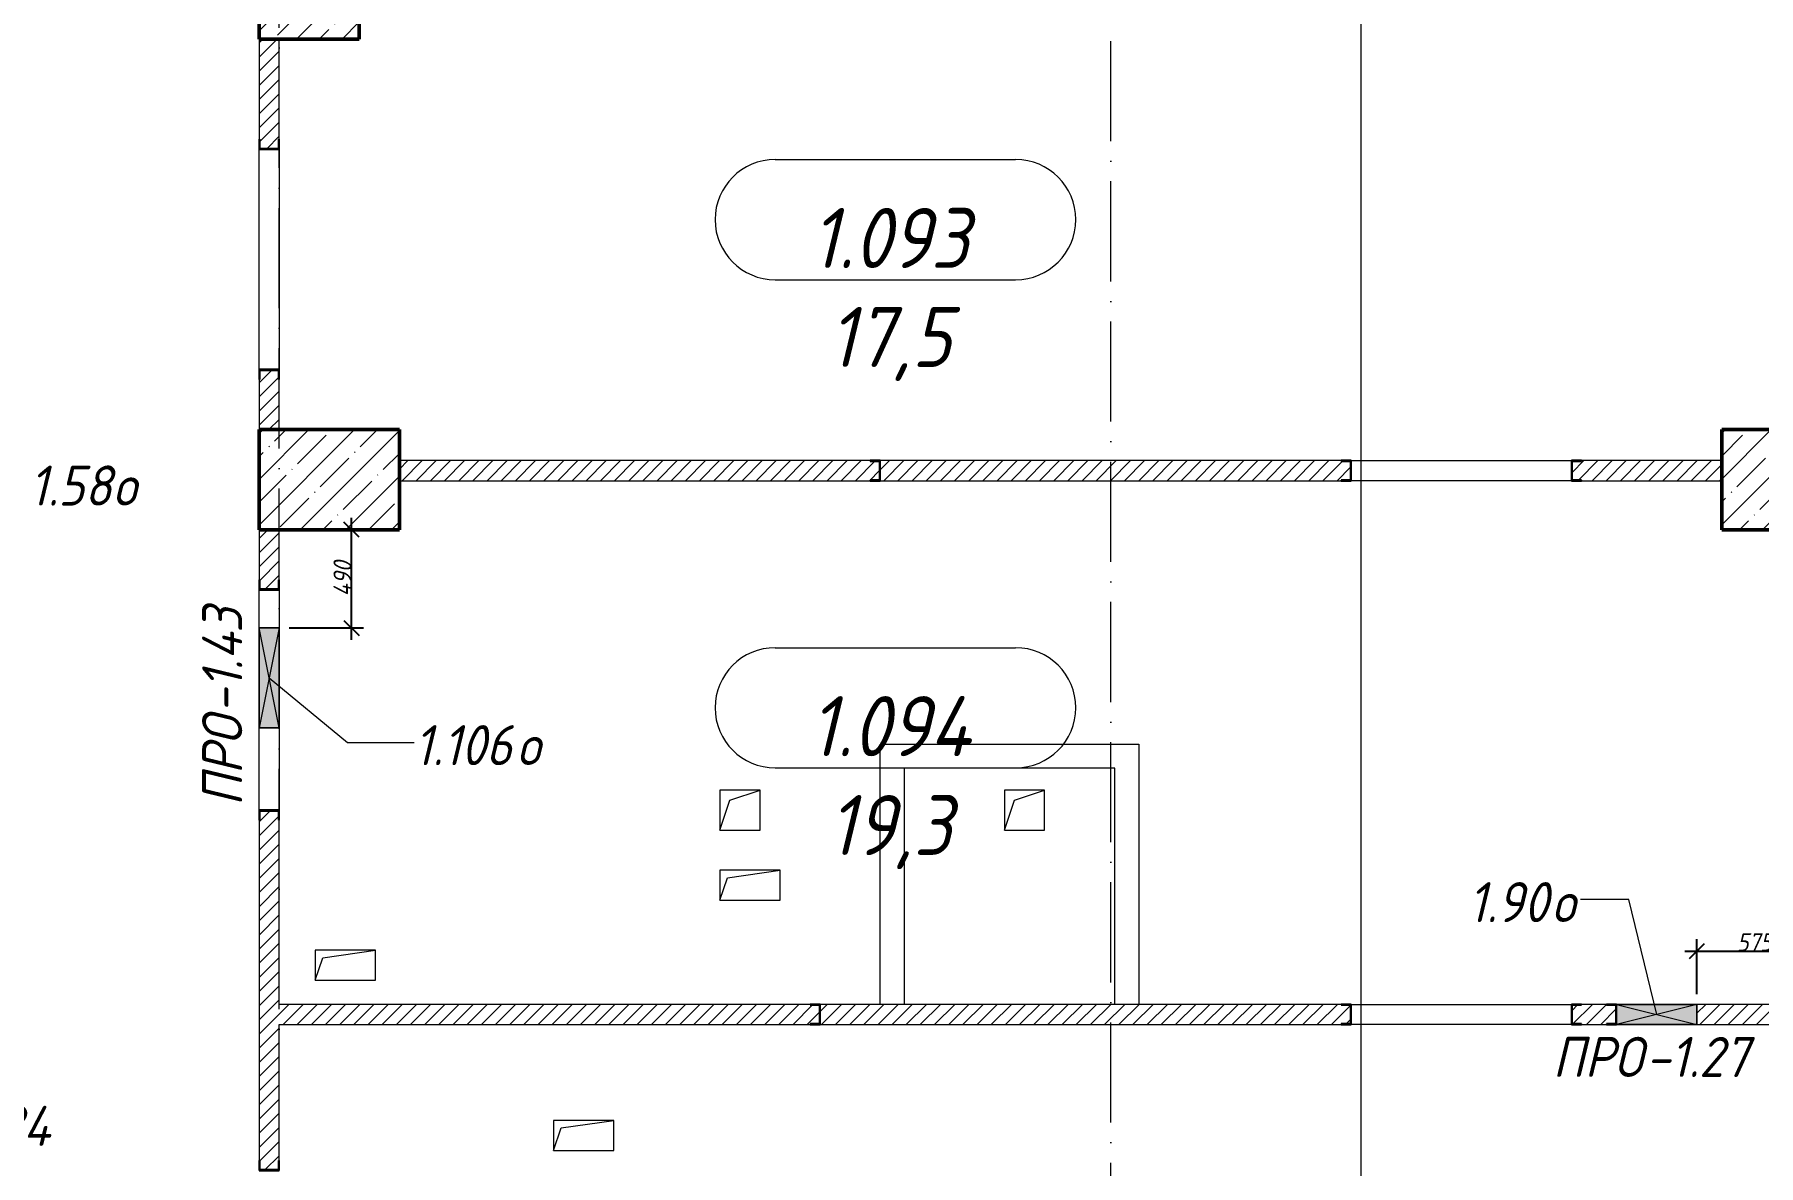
# Model space of a CAD drawing. Header units: millimetres. Extents: x -606178 to 312196, y -19338 to 632709.
# Drawn here: x -333702 to -325097, y 527700 to 533349 of the extents above; entities that cross this region are included whole.
import ezdxf

# ---------------------------------------------------------------- set-up
doc = ezdxf.new("R2010")
doc.units = ezdxf.units.MM
doc.linetypes.add('50_200_ШТРИХ_1Т_ш5_п1_п1_', pattern=[700, 500, -100, 0, -100])
for name, color, linetype, lineweight in [('A-____-____-DIMS', 7, 'Continuous', 9), ('A-DETL-GENF-OTLN', 7, 'Continuous', 9), ('A-GENM-____-IDEN', 7, 'Continuous', 9), ('A-GENM-____-MCUT', 7, 'Continuous', 25), ('A-GENM-____-OTLN', 7, 'Continuous', 9), ('A-GENM-____-OTLN-1', 7, 'Continuous', 25), ('A-GLAZ-____-IDEN', 7, 'Continuous', 9), ('A-GLAZ-____-OTLN', 7, 'Continuous', 9), ('A-WALL-____-OTLN', 7, 'Continuous', 9), ('A-WALL-____-PATT-1', 7, 'Continuous', 9), ('A-WALL-FNSH-MCUT-1', 7, 'Continuous', 9), ('I-WALL-____-OTLN', 7, 'Continuous', 9), ('S-COLS-____-MCUT', 7, 'Continuous', 50), ('S-COLS-____-OTLN', 7, 'Continuous', 9), ('S-GRID-____-OTLN-1', 7, '50_200_ШТРИХ_1Т_ш5_п1_п1_', 9)]:
    doc.layers.add(name, color=color, linetype=linetype, lineweight=lineweight)
doc.layers.add('A-AREA-IDEN-1', color=7, linetype='Continuous', lineweight=9, true_color=0x000000)
doc.layers.add('G-____-____-SYMB-1', color=9, linetype='Continuous', lineweight=9, true_color=0x808080)
doc.styles.add('ISOCPEUR_I', font='isocpeui.ttf', dxfattribs={"width": 0.9, "height": 2.5})
doc.styles.add('ISOCPEUR_I_11', font='isocpeui.ttf', dxfattribs={"width": 0.9, "height": 200})
doc.styles.add('ISOCPEUR_I_7', font='isocpeui.ttf', dxfattribs={"width": 0.9, "height": 90})
doc.dimstyles.new('ISO-1_8_0_9К_СРЕДНИЙ_Кладочные_2', dxfattribs={"dimscale": 304.8, "dimtxt": 89.638306, "dimasz": 0.246063, "dimexe": 0.19685, "dimexo": 0, "dimgap": 0, "dimtad": 1, "dimdec": 3, "dimrnd": 0.001, "dimdsep": 46, "dimtxsty": 'ISOCPEUR_I_7', "dimblk1": 'OBLIQUE', "dimblk2": 'OBLIQUE', "dimsah": 1, "dimcen": 0.09, "dimdle": 0.19685, "dimazin": 0, "dimtfac": 1, "dimtdec": 4, "dimtix": 1, "dimtmove": 1, "dimatfit": 3, "dimfxl": 1, "dimtvp": 1, "dimtolj": 1, "dimtzin": 0, "dimarcsym": 2})
pattern_1 = [(45, (-425830.77, 451794.26), (-35.35534, 35.35534), [])]

# ---------------------------------------------------------------- blocks, each defined once
blk = doc.blocks.new('BSC_Колонна _Прямоугольная - 500х700-V123-АР1_План отверстий 1 этажа в осях 1-64_Ю-ЯЯ')
at = {"layer": 'S-COLS-____-OTLN'}
h = blk.add_hatch(dxfattribs=at)
h.set_pattern_fill('FP_134', color=256, style=0, pattern_type=2)
h.set_pattern_definition([(315, (-79331.04, 93600), (114.04925, 114.04925), []), (315, (-79331.04, 93485.95), (114.04925, 114.04925), [201.613, -40.323, 3.353, -36.97])])
h.paths.add_polyline_path([(-250, -350), (250, -350), (250, 350), (-250, 350)], flags=0)
at = {"layer": 'S-COLS-____-MCUT'}
for p, q in [((250, 350), (-250, 350)), ((-250, 350), (-250, -350)), ((250, -350), (250, 350)), ((-250, -350), (250, -350))]:
    blk.add_line(p, q, dxfattribs=at)
blk = doc.blocks.new('BSC_Колонна _Прямоугольная - 500х700-V124-АР1_План отверстий 1 этажа в осях 1-64_Ю-ЯЯ')
at = {"layer": 'S-COLS-____-OTLN'}
h = blk.add_hatch(dxfattribs=at)
h.set_pattern_fill('FP_135', color=256, style=0, pattern_type=2)
h.set_pattern_definition([(315, (-79331.04, 100900), (114.04925, 114.04925), []), (315, (-79331.04, 100785.95), (114.04925, 114.04925), [201.613, -40.323, 3.353, -36.97])])
h.paths.add_polyline_path([(-250, 350), (-250, -350), (250, -350), (250, 350)], flags=0)
at = {"layer": 'S-COLS-____-MCUT'}
for p, q in [((250, 350), (-250, 350)), ((-250, 350), (-250, -350)), ((250, -350), (250, 350)), ((-250, -350), (250, -350))]:
    blk.add_line(p, q, dxfattribs=at)
blk = doc.blocks.new('BSC_Колонна _Прямоугольная - 500х500-V171-АР1_План отверстий 1 этажа в осях 1-64_Ю-ЯЯ')
at = {"layer": 'S-COLS-____-OTLN'}
h = blk.add_hatch(dxfattribs=at)
h.set_pattern_fill('FP_184', color=256, style=0, pattern_type=2)
h.set_pattern_definition([(135, (81781.04, -93500), (-114.04925, -114.04925), []), (135, (81781.04, -93385.95), (-114.04925, -114.04925), [201.613, -40.323, 3.353, -36.97])])
h.paths.add_polyline_path([(250, 250), (-250, 250), (-250, -250), (250, -250), (250, 162.1)], flags=0)
at = {"layer": 'S-COLS-____-MCUT'}
for p, q in [((250, 250), (-250, 250)), ((-250, 250), (-250, -250)), ((250, -250), (250, 250)), ((-250, -250), (250, -250))]:
    blk.add_line(p, q, dxfattribs=at)
blk = doc.blocks.new('154_Фахверк_СКБ_Швеллер - Тип_100_3600-27825154-АР1_План отверстий 1 этажа в осях 1-64_Ю-ЯЯ')
at = {"layer": 'A-GENM-____-MCUT'}
for p, q in [((175, 50), (125, 50)), ((125, 50), (125, -50)), ((128, 47), (175, 47)), ((128, -47), (128, 47)), ((175, 47), (175, 50)), ((125, -50), (175, -50)), ((175, -47), (128, -47)), ((175, -50), (175, -47))]:
    blk.add_line(p, q, dxfattribs=at)
blk = doc.blocks.new('154_Фахверк_СКБ_Швеллер - Тип_100_4010-27789772-АР1_План отверстий 1 этажа в осях 1-64_Ю-ЯЯ')
at = {"layer": 'A-GENM-____-MCUT'}
for p, q in [((175, 50), (125, 50)), ((125, 50), (125, -50)), ((128, 47), (175, 47)), ((128, -47), (128, 47)), ((175, 47), (175, 50)), ((125, -50), (175, -50)), ((175, -47), (128, -47)), ((175, -50), (175, -47))]:
    blk.add_line(p, q, dxfattribs=at)
blk = doc.blocks.new('154_Фахверк_СКБ_Швеллер - Тип_100_4010_1-28088705-АР1_План отверстий 1 этажа в осях 1-64_Ю-ЯЯ')
at = {"layer": 'A-GENM-____-MCUT'}
for p, q in [((175, 50), (125, 50)), ((125, 50), (125, -50)), ((128, 47), (175, 47)), ((128, -47), (128, 47)), ((175, 47), (175, 50)), ((125, -50), (175, -50)), ((175, -47), (128, -47)), ((175, -50), (175, -47))]:
    blk.add_line(p, q, dxfattribs=at)
blk = doc.blocks.new('AR_Отверстие прямоугольное _в плите_ - AR_Отверстие прямоугольное _в плите_-30459637-АР1_План отверстий 1 этажа в осях 1-64_Ю-ЯЯ')
at = {"layer": 'A-GENM-____-OTLN'}
for p, q in [((150, 75), (-150, 75)), ((-150, 75), (-150, -75)), ((-150, -75), (-112.5, 37.5)), ((-112.5, 37.5), (150, 75)), ((150, -75), (150, 75)), ((-150, -75), (150, -75))]:
    blk.add_line(p, q, dxfattribs=at)
blk = doc.blocks.new('AR_Отверстие прямоугольное _в плите_ - AR_Отверстие прямоугольное _в плите_-30459597-АР1_План отверстий 1 этажа в осях 1-64_Ю-ЯЯ')
at = {"layer": 'A-GENM-____-OTLN'}
for p, q in [((100, 100), (-100, 100)), ((-100, 100), (-100, -100)), ((-50, 50), (100, 100)), ((100, -100), (100, 100)), ((-100, -100), (-50, 50)), ((-100, -100), (100, -100))]:
    blk.add_line(p, q, dxfattribs=at)
blk = doc.blocks.new('AR_Отверстие прямоугольное _в стене_ - AR_Отверстие прямоугольное _в стене__ОВ-36723019-АР1_План отверстий 1 этажа в осях 1-64_Ю-ЯЯ')
at = {"layer": 'A-GLAZ-____-OTLN'}
blk.add_hatch(color=256, dxfattribs=at).paths.add_polyline_path([(-200, -50), (200, -50), (200, 50), (-200, 50), (-200, -47)], flags=0)
at = {"layer": 'A-DETL-GENF-OTLN'}
for p, q in [((-200, 50), (200, 50)), ((200, 50), (-200, -50)), ((-200, 50), (200, -50)), ((200, 50), (-200, 50)), ((200, 50), (200, -50)), ((200, -50), (200, 50)), ((200, -50), (-200, -50)), ((-200, -50), (200, -50))]:
    blk.add_line(p, q, dxfattribs=at)
blk = doc.blocks.new('AR_Отверстие прямоугольное _в стене_ - AR_Отверстие прямоугольное _в стене__ОВ-36726976-АР1_План отверстий 1 этажа в осях 1-64_Ю-ЯЯ')
at = {"layer": 'A-GLAZ-____-OTLN'}
blk.add_hatch(color=256, dxfattribs=at).paths.add_polyline_path([(250, -50), (250, 50), (-250, 50), (-250, -50)], flags=0)
at = {"layer": 'A-DETL-GENF-OTLN'}
for p, q in [((-250, -50), (-250, 50)), ((-250, 50), (250, 50)), ((250, 50), (-250, -50)), ((-250, 50), (250, -50)), ((250, 50), (-250, 50)), ((-250, 50), (-250, -50)), ((250, 50), (250, -50)), ((250, -50), (250, 50)), ((250, -50), (-250, -50)), ((-250, -50), (250, -50))]:
    blk.add_line(p, q, dxfattribs=at)
blk = doc.blocks.new('_Oblique')
at = {"color": 0, "linetype": 'ByBlock', "lineweight": -2}
blk.add_line((-0.5, -0.5), (0.5, 0.5), dxfattribs=at)
blk = doc.blocks.new('*D4546')
at = {"layer": 'A-____-____-DIMS', "color": 0, "lineweight": -2, "transparency": 16777216}
for p, q in [((-332119.7, 530325.3), (-332119.7, 530935.3)), ((-332225.8, 530875.3), (-332059.7, 530875.3)), ((-332430.8, 530385.3), (-332059.7, 530385.3))]:
    blk.add_line(p, q, dxfattribs=at)
at = {"layer": 'Defpoints', "color": 0, "transparency": 16777216}
for p in [(-332225.8, 530875.3), (-332119.7, 530875.3), (-332430.8, 530385.3)]:
    blk.add_point(p, dxfattribs=at)
at = {"layer": 'A-____-____-DIMS', "color": 0, "lineweight": -2, "transparency": 16777216, "xscale": 75, "yscale": 75, "zscale": 75}
for p, rotation in [((-332119.7, 530875.3), 90), ((-332119.7, 530385.3), 270)]:
    blk.add_blockref('_Oblique', p, dxfattribs=dict(at, rotation=rotation))
at = {"layer": 'A-____-____-DIMS', "color": 0, "transparency": 16777216, "insert": (-332164.7, 530630.3), "char_height": 90, "width": 426.127, "attachment_point": 5, "rotation": 90, "style": 'ISOCPEUR_I_7'}
blk.add_mtext('\\A1;490', dxfattribs=at)
blk = doc.blocks.new('*D4547')
at = {"layer": 'A-____-____-DIMS', "color": 0, "lineweight": -2, "transparency": 16777216}
for p, q in [((-324830.8, 528876.1), (-324830.8, 528710)), ((-325465.8, 528770), (-324770.8, 528770)), ((-325405.8, 528555.3), (-325405.8, 528830))]:
    blk.add_line(p, q, dxfattribs=at)
at = {"layer": 'Defpoints', "color": 0, "transparency": 16777216}
for p in [(-324830.8, 528876.1), (-324830.8, 528770), (-325405.8, 528555.3)]:
    blk.add_point(p, dxfattribs=at)
at = {"layer": 'A-____-____-DIMS', "color": 0, "lineweight": -2, "transparency": 16777216, "xscale": 75, "yscale": 75, "zscale": 75, "rotation": 180}
blk.add_blockref('_Oblique', (-325405.8, 528770), dxfattribs=at)
at = {"layer": 'A-____-____-DIMS', "color": 0, "lineweight": -2, "transparency": 16777216, "xscale": 75, "yscale": 75, "zscale": 75}
blk.add_blockref('_Oblique', (-324830.8, 528770), dxfattribs=at)
at = {"layer": 'A-____-____-DIMS', "color": 0, "transparency": 16777216, "insert": (-325118.3, 528815.6), "char_height": 90, "width": 409.578, "attachment_point": 5, "style": 'ISOCPEUR_I_7'}
blk.add_mtext('\\A1;575', dxfattribs=at)
blk = doc.blocks.new('AAR_СКБ_Марка_помещения_1_5 ммп - Номер _ Площадь-27962135-АИ_План этажа_Стены_1')
at = {"layer": 'A-AREA-IDEN-1'}
for p, q in [((-2.987, 3), (3.013, 3)), ((-2.987, 0), (3.013, 0))]:
    blk.add_line(p, q, dxfattribs=at)
for centre, start, end in [((-2.987, 1.5), 90, 270), ((3.013, 1.5), 270, 90)]:
    blk.add_arc(centre, 1.5, start, end, dxfattribs=at)

msp = doc.modelspace()

# ---------------------------------------------------------------- hatches: boundary and pattern name
at = {"layer": 'A-WALL-____-PATT-1'}
h = msp.add_hatch(dxfattribs=at)
h.set_pattern_fill('FP_5', color=256, style=0, pattern_type=2)
h.set_pattern_definition(pattern_1)
h.paths.add_polyline_path([(-332580.7712, 531375.3011), (-332480.7712, 531375.3011), (-332480.7712, 531625.3011), (-332483.7712, 531625.3011), (-332483.7712, 531672.3011), (-332577.7712, 531672.3011), (-332577.7712, 531625.3011), (-332580.7712, 531625.3011), (-332580.7712, 531620.9086)], flags=0)
h.paths.add_polyline_path([(-332577.7712, 532778.3011), (-332483.7712, 532778.3011), (-332483.7712, 532825.3011), (-332480.7712, 532825.3011), (-332480.7712, 533325.3011), (-332580.7712, 533325.3011), (-332580.7712, 532825.3011), (-332577.7712, 532825.3011)], flags=0)
h = msp.add_hatch(dxfattribs=at)
h.set_pattern_fill('FP_5', color=256, style=0, pattern_type=2)
h.set_pattern_definition(pattern_1)
h.paths.add_polyline_path([(-325280.7712, 531120.3011), (-325280.7712, 531220.3011), (-325980.7712, 531220.3011), (-325980.7712, 531217.3011), (-326027.7712, 531217.3011), (-326027.7712, 531123.3011), (-325980.7712, 531123.3011), (-325980.7712, 531120.3011)], flags=0)
h.paths.add_polyline_path([(-327180.7712, 531120.3011), (-327180.7712, 531123.3011), (-327133.7712, 531123.3011), (-327133.7712, 531217.3011), (-327180.7712, 531217.3011), (-327180.7712, 531220.3011), (-329480.7712, 531220.3011), (-329480.7712, 531120.3011), (-328633.6432, 531120.3011)], flags=0)
h.paths.add_polyline_path([(-329530.7712, 531120.3011), (-329530.7712, 531123.3011), (-329483.7712, 531123.3011), (-329483.7712, 531217.3011), (-329530.7712, 531217.3011), (-329530.7712, 531220.3011), (-331880.7712, 531220.3011), (-331880.7712, 531120.3011), (-330401.1439, 531120.3011)], flags=0)
h = msp.add_hatch(dxfattribs=at)
h.set_pattern_fill('FP_5', color=256, style=0, pattern_type=2)
h.set_pattern_definition(pattern_1)
h.paths.add_polyline_path([(-332480.7712, 525525.3011), (-332480.7712, 525725.3011), (-332580.7712, 525725.3011), (-332580.7712, 525525.3011)], flags=0)
h.paths.add_polyline_path([(-332483.7712, 526278.3011), (-332483.7712, 526325.3011), (-332480.7712, 526325.3011), (-332480.7712, 526525.3011), (-332483.7712, 526525.3011), (-332483.7712, 526572.3011), (-332577.7712, 526572.3011), (-332577.7712, 526525.3011), (-332580.7712, 526525.3011), (-332580.7712, 526325.3011), (-332577.7712, 526325.3011), (-332577.7712, 526278.3011)], flags=0)
h.paths.add_polyline_path([(-332483.7712, 527678.3011), (-332483.7712, 527725.3011), (-332480.7712, 527725.3011), (-332480.7712, 529425.3011), (-332483.7712, 529425.3011), (-332483.7712, 529472.3011), (-332577.7712, 529472.3011), (-332577.7712, 529425.3011), (-332580.7712, 529425.3011), (-332580.7712, 527725.3011), (-332577.7712, 527725.3011), (-332577.7712, 527678.3011)], flags=0)
h.paths.add_polyline_path([(-332483.7712, 530578.3011), (-332483.7712, 530625.3011), (-332480.7712, 530625.3011), (-332480.7712, 530875.3011), (-332580.7712, 530875.3011), (-332580.7712, 530625.3011), (-332577.7712, 530625.3011), (-332577.7712, 530578.3011)], flags=0)
h = msp.add_hatch(dxfattribs=at)
h.set_pattern_fill('FP_5', color=256, style=0, pattern_type=2)
h.set_pattern_definition(pattern_1)
h.paths.add_polyline_path([(-332480.7712, 528405.3011), (-329830.7712, 528405.3011), (-329830.7712, 528408.3011), (-329783.7712, 528408.3011), (-329783.7712, 528502.3011), (-329830.7712, 528502.3011), (-329830.7712, 528505.3011), (-332480.7712, 528505.3011)], flags=0)
h.paths.add_polyline_path([(-329780.7712, 528405.3011), (-327180.7712, 528406.2357), (-327180.7712, 528408.3011), (-327133.7712, 528408.3011), (-327133.7712, 528502.3011), (-327180.7712, 528502.3011), (-327180.7712, 528505.3011), (-329780.7712, 528505.3011), (-329780.7712, 528408.3011)], flags=0)
h.paths.add_polyline_path([(-324830.7712, 528405.3011), (-324830.7712, 528450.3011), (-324836.7712, 528450.3011), (-324836.7712, 528505.3011), (-325405.7712, 528505.3011), (-325405.7712, 528405.3011), (-324836.7712, 528405.3011)], flags=0)
h.paths.add_polyline_path([(-325855.7712, 528405.3011), (-325855.7712, 528408.3011), (-325808.7712, 528408.3011), (-325808.7712, 528502.3011), (-325855.7712, 528502.3011), (-325855.7712, 528505.3011), (-325980.7712, 528505.3011), (-325980.7712, 528502.3011), (-326027.7712, 528502.3011), (-326027.7712, 528408.3011), (-325980.7712, 528408.3011), (-325980.7712, 528405.3011)], flags=0)

# ---------------------------------------------------------------- linework, layer by layer
at = {"layer": 'A-GLAZ-____-IDEN'}
for p, q in [((-332530.7712, 530135.3011), (-332138.9348, 529812.1019)), ((-332138.9348, 529812.1019), (-331806.4984, 529812.1019)), ((-325745.3665, 529028.1534), (-325986.4102, 529028.1534)), ((-325605.7712, 528455.3011), (-325745.3665, 529028.1534))]:
    msp.add_line(p, q, dxfattribs=at)
at = {"layer": 'A-WALL-____-OTLN'}
for p, q in [((-329480.7712, 529805.3011), (-328190.7712, 529805.3011)), ((-329480.7712, 528505.3011), (-329480.7712, 529805.3011)), ((-328190.7712, 529805.3011), (-328190.7712, 528505.3011)), ((-328310.7712, 529685.3011), (-329360.7712, 529685.3011)), ((-329360.7712, 529685.3011), (-329360.7712, 528505.3011)), ((-328310.7712, 528505.3011), (-328310.7712, 529685.3011))]:
    msp.add_line(p, q, dxfattribs=at)
at = {"layer": 'A-WALL-FNSH-MCUT-1'}
for p, q in [((-332580.7712, 533325.3011), (-332580.7712, 532825.3011)), ((-332480.7712, 532825.3011), (-332480.7712, 533325.3011)), ((-332580.7712, 531625.3011), (-332580.7712, 531375.3011)), ((-332480.7712, 531375.3011), (-332480.7712, 531625.3011)), ((-329530.7712, 531220.3011), (-331880.7712, 531220.3011)), ((-327180.7712, 531220.3011), (-329480.7712, 531220.3011)), ((-325280.7712, 531220.3011), (-325980.7712, 531220.3011)), ((-331880.7712, 531120.3011), (-329530.7712, 531120.3011)), ((-329480.7712, 531120.3011), (-327180.7712, 531120.3011)), ((-325980.7712, 531120.3011), (-325280.7712, 531120.3011)), ((-332580.7712, 530875.3011), (-332580.7712, 530625.3011)), ((-332480.7712, 530625.3011), (-332480.7712, 530875.3011)), ((-332580.7712, 529425.3011), (-332580.7712, 527725.3011)), ((-332480.7712, 528505.3011), (-332480.7712, 529425.3011)), ((-329830.7712, 528505.3011), (-332480.7712, 528505.3011)), ((-327180.7712, 528505.3011), (-329780.7712, 528505.3011)), ((-325855.7712, 528505.3011), (-325980.7712, 528505.3011)), ((-324836.7712, 528505.3011), (-325405.7712, 528505.3011)), ((-332480.7712, 528405.3011), (-329830.7712, 528405.3011)), ((-332480.7712, 527725.3011), (-332480.7712, 528405.3011)), ((-329780.7712, 528405.3011), (-327180.7712, 528405.3011)), ((-325980.7712, 528405.3011), (-325855.7712, 528405.3011)), ((-325405.7712, 528405.3011), (-324830.7712, 528405.3011))]:
    msp.add_line(p, q, dxfattribs=at)
at = {"layer": 'G-____-____-SYMB-1'}
msp.add_line((-327082.5712, 538414.8199), (-327082.5712, 497200.5853), dxfattribs=at)
at = {"layer": 'I-WALL-____-OTLN'}
for p, q in [((-332580.7712, 531675.3011), (-332580.7712, 532775.3011)), ((-332480.7712, 532775.3011), (-332480.7712, 531675.3011)), ((-327130.7712, 531220.3011), (-326030.7712, 531220.3011)), ((-326030.7712, 531120.3011), (-327130.7712, 531120.3011)), ((-332580.7712, 530385.3011), (-332580.7712, 530575.3011)), ((-332480.7712, 530575.3011), (-332480.7712, 530385.3011)), ((-332580.7712, 529475.3011), (-332580.7712, 529885.3011)), ((-332480.7712, 529885.3011), (-332480.7712, 529475.3011)), ((-327130.7712, 528505.3011), (-326030.7712, 528505.3011)), ((-326030.7712, 528405.3011), (-327130.7712, 528405.3011))]:
    msp.add_line(p, q, dxfattribs=at)
at = {"layer": 'S-GRID-____-OTLN-1'}
for p, q in [((-332480.7712, 491375.8881), (-332480.7712, 542687.1106)), ((-328330.7712, 501310.9415), (-328330.7712, 542687.1106))]:
    msp.add_line(p, q, dxfattribs=at)

# ---------------------------------------------------------------- block references
at = {"layer": 'A-AREA-IDEN-1', "xscale": 199.9999999999999, "yscale": 199.9999999999999, "zscale": 199.9999999999999}
for p in [(-329407.7328, 532123.9343), (-329407.7328, 529686.1979)]:
    msp.add_blockref('AAR_СКБ_Марка_помещения_1_5 ммп - Номер _ Площадь-27962135-АИ_План этажа_Стены_1', p, dxfattribs=at)
at = {"layer": 'A-GENM-____-OTLN'}
for name, p in [('AR_Отверстие прямоугольное _в плите_ - AR_Отверстие прямоугольное _в плите_-30459597-АР1_План отверстий 1 этажа в осях 1-64_Ю-ЯЯ', (-330180.7712, 529474.9748)), ('AR_Отверстие прямоугольное _в плите_ - AR_Отверстие прямоугольное _в плите_-30459597-АР1_План отверстий 1 этажа в осях 1-64_Ю-ЯЯ', (-328760.7712, 529474.9748)), ('AR_Отверстие прямоугольное _в плите_ - AR_Отверстие прямоугольное _в плите_-30459637-АР1_План отверстий 1 этажа в осях 1-64_Ю-ЯЯ', (-330130.7712, 529099.9748)), ('AR_Отверстие прямоугольное _в плите_ - AR_Отверстие прямоугольное _в плите_-30459637-АР1_План отверстий 1 этажа в осях 1-64_Ю-ЯЯ', (-332150.7712, 528700.3011)), ('AR_Отверстие прямоугольное _в плите_ - AR_Отверстие прямоугольное _в плите_-30459637-АР1_План отверстий 1 этажа в осях 1-64_Ю-ЯЯ', (-330960.7712, 527850.3011))]:
    msp.add_blockref(name, p, dxfattribs=at)
at = {"layer": 'A-GENM-____-OTLN-1'}
for name, p, rotation in [('154_Фахверк_СКБ_Швеллер - Тип_100_4010-27789772-АР1_План отверстий 1 этажа в осях 1-64_Ю-ЯЯ', (-332530.7712, 532650.3011), 89.99999999999993), ('154_Фахверк_СКБ_Швеллер - Тип_100_4010-27789772-АР1_План отверстий 1 этажа в осях 1-64_Ю-ЯЯ', (-332530.7712, 531800.3011), 269.9999999999999), ('154_Фахверк_СКБ_Швеллер - Тип_100_3600-27825154-АР1_План отверстий 1 этажа в осях 1-64_Ю-ЯЯ', (-329355.7712, 531170.3011), 180), ('154_Фахверк_СКБ_Швеллер - Тип_100_3600-27825154-АР1_План отверстий 1 этажа в осях 1-64_Ю-ЯЯ', (-327005.7712, 531170.3011), 180), ('154_Фахверк_СКБ_Швеллер - Тип_100_4010-27789772-АР1_План отверстий 1 этажа в осях 1-64_Ю-ЯЯ', (-332530.7712, 530450.3011), 89.99999999999993), ('154_Фахверк_СКБ_Швеллер - Тип_100_4010-27789772-АР1_План отверстий 1 этажа в осях 1-64_Ю-ЯЯ', (-332530.7712, 529600.3011), 269.9999999999999), ('154_Фахверк_СКБ_Швеллер - Тип_100_4010-27789772-АР1_План отверстий 1 этажа в осях 1-64_Ю-ЯЯ', (-329655.7712, 528455.3011), 180), ('154_Фахверк_СКБ_Швеллер - Тип_100_4010-27789772-АР1_План отверстий 1 этажа в осях 1-64_Ю-ЯЯ', (-327005.7712, 528455.3011), 180), ('154_Фахверк_СКБ_Швеллер - Тип_100_4010-27789772-АР1_План отверстий 1 этажа в осях 1-64_Ю-ЯЯ', (-325680.7712, 528455.3011), 180), ('154_Фахверк_СКБ_Швеллер - Тип_100_4010-27789772-АР1_План отверстий 1 этажа в осях 1-64_Ю-ЯЯ', (-332530.7712, 527550.3011), 89.99999999999993)]:
    msp.add_blockref(name, p, dxfattribs=dict(at, rotation=rotation))
for name, p in [('154_Фахверк_СКБ_Швеллер - Тип_100_3600-27825154-АР1_План отверстий 1 этажа в осях 1-64_Ю-ЯЯ', (-326155.7712, 531170.3011)), ('154_Фахверк_СКБ_Швеллер - Тип_100_4010_1-28088705-АР1_План отверстий 1 этажа в осях 1-64_Ю-ЯЯ', (-326155.7712, 528455.3011))]:
    msp.add_blockref(name, p, dxfattribs=at)
at = {"layer": 'A-GLAZ-____-OTLN', "rotation": 269.9999999999999}
msp.add_blockref('AR_Отверстие прямоугольное _в стене_ - AR_Отверстие прямоугольное _в стене__ОВ-36726976-АР1_План отверстий 1 этажа в осях 1-64_Ю-ЯЯ', (-332530.7712, 530135.3011), dxfattribs=at)
at = {"layer": 'A-GLAZ-____-OTLN'}
msp.add_blockref('AR_Отверстие прямоугольное _в стене_ - AR_Отверстие прямоугольное _в стене__ОВ-36723019-АР1_План отверстий 1 этажа в осях 1-64_Ю-ЯЯ', (-325605.7712, 528455.3011), dxfattribs=at)
at = {"layer": 'S-COLS-____-OTLN'}
for name, p, rotation in [('BSC_Колонна _Прямоугольная - 500х500-V171-АР1_План отверстий 1 этажа в осях 1-64_Ю-ЯЯ', (-332330.7712, 533575.3011), 269.9999999999997), ('BSC_Колонна _Прямоугольная - 500х700-V123-АР1_План отверстий 1 этажа в осях 1-64_Ю-ЯЯ', (-332230.7712, 531125.3011), 89.9999999999999), ('BSC_Колонна _Прямоугольная - 500х700-V124-АР1_План отверстий 1 этажа в осях 1-64_Ю-ЯЯ', (-324930.7712, 531125.3011), 89.9999999999999)]:
    msp.add_blockref(name, p, dxfattribs=dict(at, rotation=rotation))

# ---------------------------------------------------------------- texts
at = {"layer": 'A-AREA-IDEN-1', "char_height": 300, "attachment_point": 8, "line_spacing_factor": 1.139951, "style": 'ISOCPEUR_I'}
for s, insert, width in [('\\pxqc,t8.46667,16.93333,25.4,33.86667,42.33333,50.8,59.26667,67.73333,76.2,84.66667,93.13333,101.6,110.06667,118.53333,127,135.46667,143.93333,152.4,160.86667,169.33333,177.8,186.26667,194.73333,203.2,211.66667,220.13333,228.6,237.06667,245.53333,254,262.46667,270.93333;{1.093}', (-329433.1619, 532182.2642), 900), ('\\pxqc,t8.46667,16.93333,25.4,33.86667,42.33333,50.8,59.26667,67.73333,76.2,84.66667,93.13333,101.6,110.06667,118.53333,127,135.46667,143.93333,152.4,160.86667,169.33333,177.8,186.26667,194.73333,203.2,211.66667,220.13333,228.6,237.06667,245.53333,254,262.46667,270.93333;{17,5}', (-329433.1619, 531618.3162), 702), ('\\pxqc,t8.46667,16.93333,25.4,33.86667,42.33333,50.8,59.26667,67.73333,76.2,84.66667,93.13333,101.6,110.06667,118.53333,127,135.46667,143.93333,152.4,160.86667,169.33333,177.8,186.26667,194.73333,203.2,211.66667,220.13333,228.6,237.06667,245.53333,254,262.46667,270.93333;{1.094}', (-329433.1619, 529744.5278), 940), ('\\pxqc,t8.46667,16.93333,25.4,33.86667,42.33333,50.8,59.26667,67.73333,76.2,84.66667,93.13333,101.6,110.06667,118.53333,127,135.46667,143.93333,152.4,160.86667,169.33333,177.8,186.26667,194.73333,203.2,211.66667,220.13333,228.6,237.06667,245.53333,254,262.46667,270.93333;{19,3}', (-329433.1619, 529180.5798), 702)]:
    msp.add_mtext(s, dxfattribs=dict(at, insert=insert, width=width))
at = {"layer": 'A-GENM-____-IDEN', "char_height": 200, "attachment_point": 1, "rotation": 90, "style": 'ISOCPEUR_I_11'}
for s, insert, width in [('-1.43', (-332864.9982, 529959.3882), 692.658), ('ПРО', (-332864.9982, 529495.0445), 562.784625)]:
    msp.add_mtext(s, dxfattribs=dict(at, insert=insert, width=width))
at = {"layer": 'A-GENM-____-IDEN', "char_height": 200, "attachment_point": 1, "style": 'ISOCPEUR_I_11'}
for s, insert, width in [('ПРО', (-326124.7212, 528342.5998), 562.784625), ('-1.27', (-325660.3774, 528342.5998), 663.79725), ('-1.34', (-334151.7286, 527998.1214), 692.658)]:
    msp.add_mtext(s, dxfattribs=dict(at, insert=insert, width=width))
at = {"layer": 'A-GLAZ-____-IDEN', "char_height": 200, "attachment_point": 1, "style": 'ISOCPEUR_I_11'}
for s, insert, width in [('1.58', (-333726.6493, 531195.8709), 505.063125), ('\\fISOCPEUR|b0|i1|c204|p34|;\\W.9;о', (-333309.9306, 531195.8709), 158.734125), ('1.106', (-331806.4984, 529899.7165), 620.506125), ('\\fISOCPEUR|b0|i1|c204|p34|;\\W.9;о', (-331294.5296, 529899.7165), 158.734125), ('1.90', (-326545.8618, 529115.768), 505.063125), ('\\fISOCPEUR|b0|i1|c204|p34|;\\W.9;о', (-326129.143, 529115.768), 158.734125)]:
    msp.add_mtext(s, dxfattribs=dict(at, insert=insert, width=width))

# ---------------------------------------------------------------- dimensions: what is measured, and where the dimension line sits
at = {"layer": 'A-____-____-DIMS'}
dim = msp.add_linear_dim(base=(-332119.7073, 530875.3011), p1=(-332430.7712, 530385.3011), p2=(-332225.7733, 530875.3011), angle=90, dimstyle='ISO-1_8_0_9К_СРЕДНИЙ_Кладочные_2', override={"dimpost": '<>', "dimfxl": 531.153578}, dxfattribs=at)
dim.commit()
dim.dimension.update_dxf_attribs({"geometry": '*D4546', "text_midpoint": (-332164.7073, 530630.3011)})
dim = msp.add_linear_dim(base=(-324830.7712, 528770.0217), p1=(-325405.7712, 528555.3011), p2=(-324830.7712, 528876.0877), dimstyle='ISO-1_8_0_9К_СРЕДНИЙ_Кладочные_2', override={"dimpost": '<>', "dimfxl": 658.429195}, dxfattribs=at)
dim.commit()
dim.dimension.update_dxf_attribs({"geometry": '*D4547', "text_midpoint": (-325118.2712, 528815.6012)})

doc.saveas('drawing.dxf')
